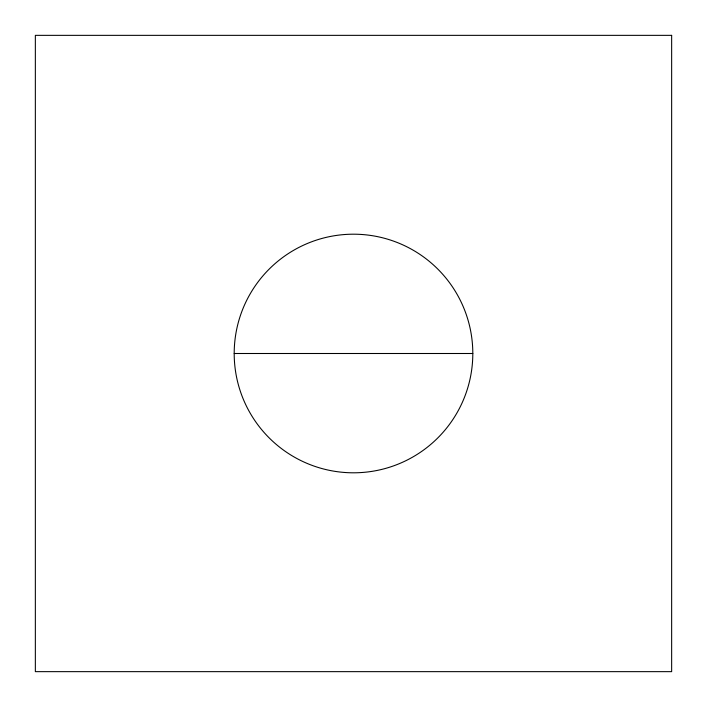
<?xml version="1.0" encoding="UTF-8"?>
<svg xmlns="http://www.w3.org/2000/svg" width="707" height="707" viewBox="0 0 707 707"><rect width="100%" height="100%" fill="white"/><g stroke="black" fill="none" stroke-linecap="round" stroke-linejoin="round"><path stroke-width="1.06" d="M234.194 353.5L472.806 353.5A119.306 119.306 0 0 1 293.847 456.819A119.306 119.306 0 0 1 293.847 250.181A119.306 119.306 0 0 1 472.806 353.5M671.65 35.35L35.35 35.35L35.35 671.65L671.65 671.65L671.65 35.35"/></g></svg>
